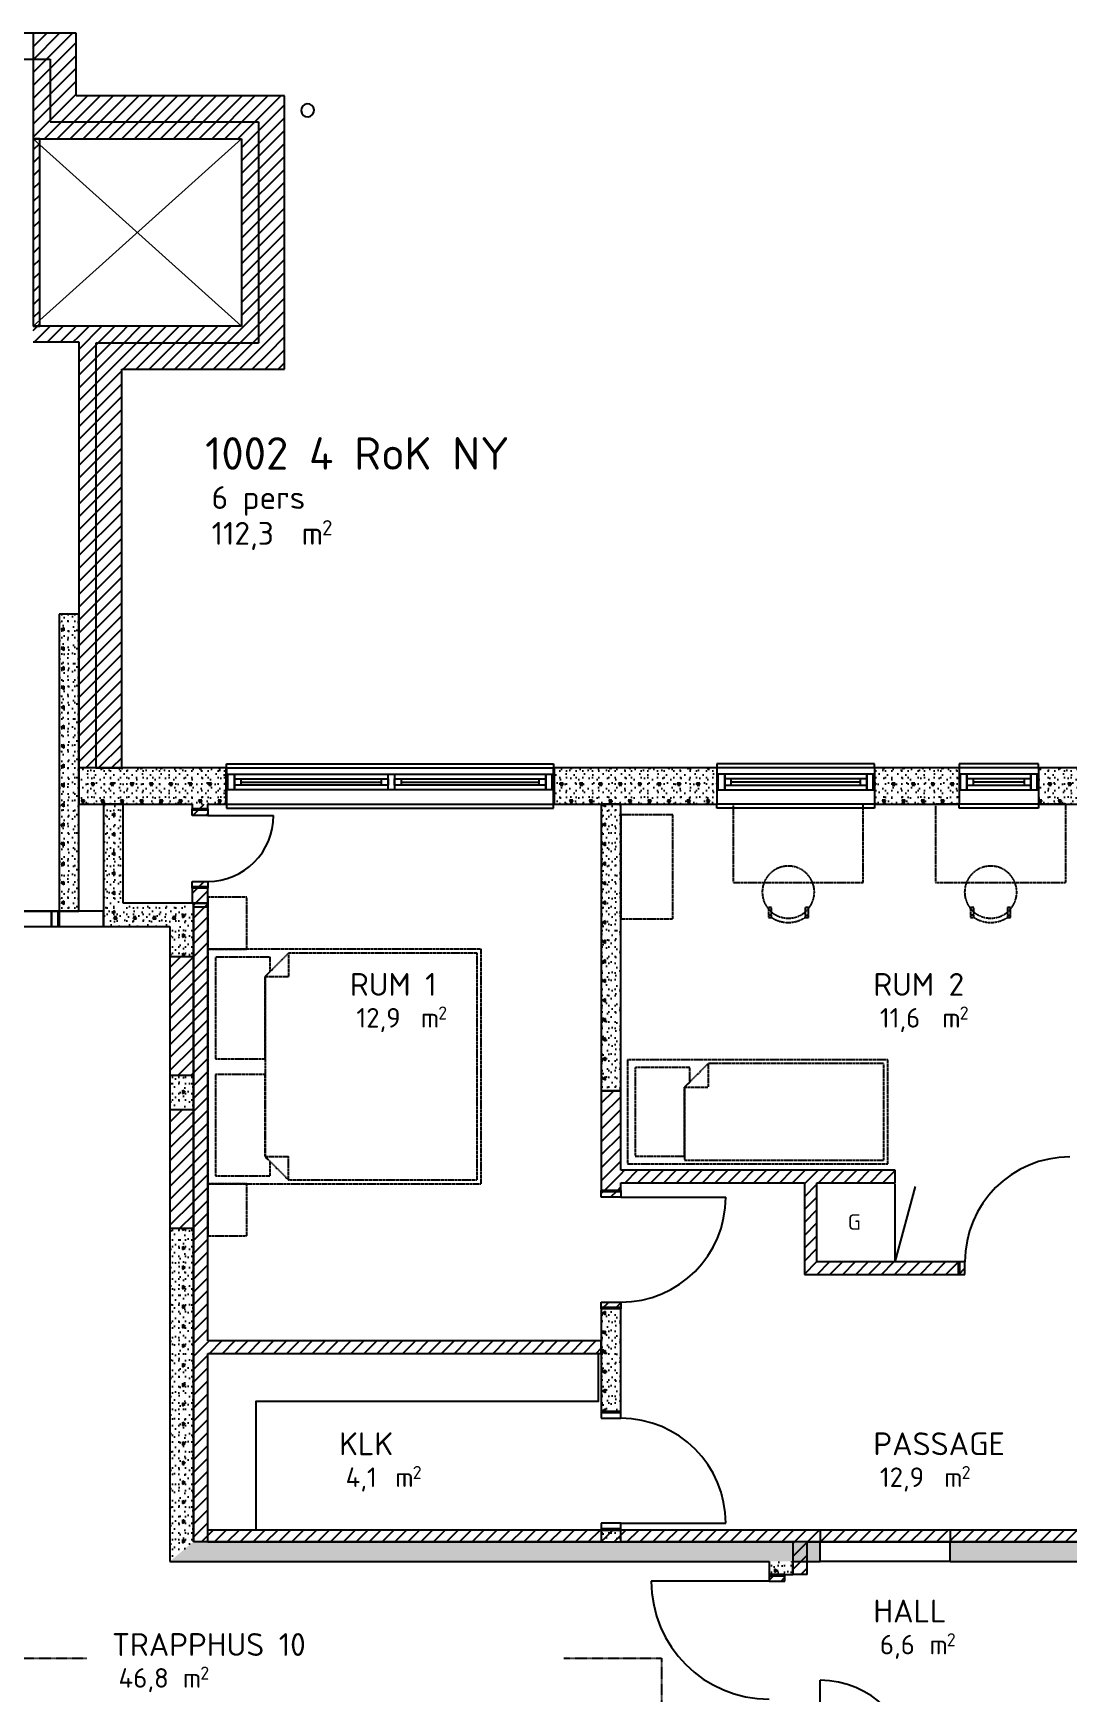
# Model space of a CAD drawing. Header units: millimetres. Extents: x -214 to 77166, y -5099 to 21069.
# Drawn here: x 36656 to 44600, y 6398 to 19139 of the extents above; entities that cross this region are included whole.
import ezdxf
from ezdxf.enums import TextEntityAlignment as Align

# ---------------------------------------------------------------- set-up
doc = ezdxf.new("R2010")
doc.units = ezdxf.units.MM
doc.header["$MEASUREMENT"] = 0
doc.linetypes.add('A_PSTRECK_2', pattern=[3.8, 2.2, -0.7, 0.2, -0.7])
doc.linetypes.add('DASHED_4', pattern=[7, 4, -3])
for name, color, linetype in [('A--------JA', 3, 'A_PSTRECK_2'), ('A-01SB-----', 3, 'Continuous'), ('A-01SC-----', 7, 'Continuous'), ('A-01SC-----Ytterväggar2', 7, 'Continuous'), ('A-27B------', 7, 'Continuous'), ('A-42-------', 1, 'Continuous'), ('A-45B------', 1, 'Continuous'), ('A-46---B---', 1, 'Continuous'), ('A-46---C---', 4, 'DASHED_4'), ('A-A-BOA----', 3, 'Continuous'), ('A-A-OVA----', 4, 'Continuous')]:
    doc.layers.add(name, color=color, linetype=linetype)
doc.layers.add('A-27---MH1-', color=8, linetype='Continuous', lineweight=0)
doc.layers.add('A-A-RUA----', color=3, linetype='Continuous', lineweight=0)
doc.styles.add('ISO', font='')
doc.styles.get('ISO').set_extended_font_data('ISOCPEUR')
pattern_1 = [(90, (0, 0), (-259.8076, 0), [25, -125]), (90, (-129.9, 75), (-259.8076, 0), [25, -125]), (150, (0, 0), (129.9038, 225), [25, -125]), (150, (9e-15, 150), (129.9038, 225), [25, -125]), (210, (2e-15, 25), (-129.9038, 225), [25, -125]), (210, (1e-14, 175), (-129.9038, 225), [25, -125]), (90, (-25, 2e-15), (-50, 0), [0, -50, 0, -75]), (135, (-25, 25), (35.35534, 35.35534), [0, -37.5, 0, -62.5])]
pattern_2 = [(180, (0, 0), (0, 259.8076), [25, -125]), (180, (-75, -129.9), (0, 259.8076), [25, -125]), (240, (0, 0), (-225, 129.9038), [25, -125]), (240, (-150, 2e-14), (-225, 129.9038), [25, -125]), (300, (-25, 3e-15), (225, 129.9038), [25, -125]), (300, (-175, 2e-14), (225, 129.9038), [25, -125]), (180, (-3e-15, -25), (0, 50), [0, -50, 0, -75]), (225, (-25, -25), (-35.35534, 35.35534), [0, -37.5, 0, -62.5])]
pattern_3 = [(45, (0, 0), (-49.49747, 49.49747), [])]
pattern_4 = [(270, (0, 0), (259.8076, 0), [25, -125]), (270, (129.9, -75), (259.8076, 0), [25, -125]), (330, (0, 0), (129.9038, 225), [25, -125]), (330, (-3e-14, -150), (129.9038, 225), [25, -125]), (30, (-5e-15, -25), (-129.9038, 225), [25, -125]), (30, (-3e-14, -175), (-129.9038, 225), [25, -125]), (270, (25, -5e-15), (50, 0), [0, -50, 0, -75]), (315, (25, -25), (35.35534, 35.35534), [0, -37.5, 0, -62.5])]
pattern_5 = [(0, (0, 0), (0, 259.8076), [25, -125]), (0, (75, 129.9), (0, 259.8076), [25, -125]), (60, (0, 0), (-225, 129.9038), [25, -125]), (60, (150, 0), (-225, 129.9038), [25, -125]), (120, (25, 0), (225, 129.9038), [25, -125]), (120, (175, 0), (225, 129.9038), [25, -125]), (0, (0, 25), (0, 50), [0, -50, 0, -75]), (45, (25, 25), (-35.35534, 35.35534), [0, -37.5, 0, -62.5])]
pattern_6 = [(0, (0, 0), (0, 600), [])]

# ---------------------------------------------------------------- blocks, each defined once
blk = doc.blocks.new('4 RoK NY_1002_6', base_point=(39184, 15624))
at = {"layer": 'A-A-RUA----', "style": 'ISO'}
for tag, height, p in [('ROOM_NUMBER', 250, (37976, 16038)), ('prefixCustomText', 175, (38026, 15662)), ('bFrame', 175, (38026, 15387)), ('DUMMY_377', 175, (38606, 15387)), ('DUMMY_378', 117, (38874, 15401))]:
    blk.add_attdef(tag, text='', height=height, dxfattribs=at).set_placement(p, align=Align.TOP_LEFT)
blk = doc.blocks.new('TRAPPHUS 10_023_13', base_point=(38083, 6641))
at = {"layer": 'A-A-RUA----', "style": 'ISO'}
for tag, height, p in [('ROOM_NAME', 175, (37261, 6856)), ('bFrame', 150, (37311, 6587)), ('DUMMY_377', 150, (37710, 6587)), ('DUMMY_378', 100, (37939, 6599))]:
    blk.add_attdef(tag, text='', height=height, dxfattribs=at).set_placement(p, align=Align.TOP_LEFT)
blk = doc.blocks.new('RUM 2_06_31', base_point=(43502, 11709))
at = {"layer": 'A-A-RUA----', "style": 'ISO'}
for tag, height, p in [('ROOM_NAME', 175, (43107, 11924)), ('bFrame', 150, (43157, 11655)), ('DUMMY_377', 150, (43541, 11655)), ('DUMMY_378', 100, (43770, 11667))]:
    blk.add_attdef(tag, text='', height=height, dxfattribs=at).set_placement(p, align=Align.TOP_LEFT)
blk = doc.blocks.new('RUM 1_05_32', base_point=(39490, 11709))
at = {"layer": 'A-A-RUA----', "style": 'ISO'}
for tag, height, p in [('ROOM_NAME', 175, (39088, 11924)), ('bFrame', 150, (39138, 11655)), ('DUMMY_377', 150, (39537, 11655)), ('DUMMY_378', 100, (39766, 11667))]:
    blk.add_attdef(tag, text='', height=height, dxfattribs=at).set_placement(p, align=Align.TOP_LEFT)
blk = doc.blocks.new('KLK_04_34', base_point=(39351, 8182))
at = {"layer": 'A-A-RUA----', "style": 'ISO'}
for tag, height, p in [('ROOM_NAME', 175, (39005, 8397)), ('bFrame', 150, (39055, 8128)), ('DUMMY_377', 150, (39341, 8128)), ('DUMMY_378', 100, (39570, 8139))]:
    blk.add_attdef(tag, text='', height=height, dxfattribs=at).set_placement(p, align=Align.TOP_LEFT)
blk = doc.blocks.new('PASSAGE_03_36', base_point=(43678, 8182))
at = {"layer": 'A-A-RUA----', "style": 'ISO'}
for tag, height, p in [('ROOM_NAME', 175, (43107, 8397)), ('bFrame', 150, (43157, 8128)), ('DUMMY_377', 150, (43556, 8128)), ('DUMMY_378', 100, (43785, 8139))]:
    blk.add_attdef(tag, text='', height=height, dxfattribs=at).set_placement(p, align=Align.TOP_LEFT)
blk = doc.blocks.new('HALL_01_37', base_point=(43452, 6897))
at = {"layer": 'A-A-RUA----', "style": 'ISO'}
for tag, height, p in [('ROOM_NAME', 175, (43107, 7113)), ('bFrame', 150, (43157, 6843)), ('DUMMY_377', 150, (43442, 6843)), ('DUMMY_378', 100, (43671, 6855))]:
    blk.add_attdef(tag, text='', height=height, dxfattribs=at).set_placement(p, align=Align.TOP_LEFT)

msp = doc.modelspace()

# ---------------------------------------------------------------- hatches: boundary and pattern name
at = {"layer": 'A-01SB-----', "linetype": 'Continuous'}
h = msp.add_hatch(dxfattribs=at)
h.set_pattern_fill('BRANDSÄKRARE', color=256, style=0, pattern_type=2)
h.set_pattern_definition(pattern_3)
h.paths.add_polyline_path([(37996, 13220), (37876, 13220), (37876, 13185), (37996, 13185)])
h = msp.add_hatch(dxfattribs=at)
h.set_pattern_fill('BRANDSÄKRARE', color=256, style=0, pattern_type=2)
h.set_pattern_definition(pattern_3)
h.paths.add_polyline_path([(37996, 12575), (37876, 12575), (37876, 12460), (37996, 12460)])
h = msp.add_hatch(dxfattribs=at)
h.set_pattern_fill('BRANDSÄKRARE', color=256, style=0, pattern_type=2)
h.set_pattern_definition(pattern_3)
h.paths.add_polyline_path([(37996, 7557), (37996, 12460), (37886, 12460), (37886, 7557)])
h = msp.add_hatch(dxfattribs=at)
h.set_pattern_fill('BRANDSÄKRARE', color=256, style=0, pattern_type=2)
h.set_pattern_definition(pattern_3)
h.paths.add_polyline_path([(37996, 7557), (37996, 12430), (37886, 12430), (37886, 7557)])
h = msp.add_hatch(dxfattribs=at)
h.set_pattern_fill('BRANDSÄKRARE', color=256, style=0, pattern_type=2)
h.set_pattern_definition(pattern_3)
h.paths.add_polyline_path([(41168, 10255), (41168, 11020), (41018, 11020), (41018, 10255)])
h = msp.add_hatch(dxfattribs=at)
h.set_pattern_fill('BRANDSÄKRARE', color=256, style=0, pattern_type=2)
h.set_pattern_definition(pattern_3)
h.paths.add_polyline_path([(43274, 10410), (41168, 10410), (41168, 10314), (43274, 10314)])
h = msp.add_hatch(dxfattribs=at)
h.set_pattern_fill('BRANDSÄKRARE', color=256, style=0, pattern_type=2)
h.set_pattern_definition(pattern_3)
h.paths.add_polyline_path([(42674, 9706), (42674, 10314), (42578, 10314), (42578, 9610)])
h = msp.add_hatch(dxfattribs=at)
h.set_pattern_fill('BRANDSÄKRARE', color=256, style=0, pattern_type=2)
h.set_pattern_definition(pattern_3)
h.paths.add_polyline_path([(42674, 9706), (42578, 9610), (43758, 9610), (43758, 9706)])
h = msp.add_hatch(dxfattribs=at)
h.set_pattern_fill('BRANDSÄKRARE', color=256, style=0, pattern_type=2)
h.set_pattern_definition(pattern_3)
h.paths.add_polyline_path([(41018, 9100), (37996, 9100), (37996, 9004), (41018, 9004)])
h = msp.add_hatch(dxfattribs=at)
h.set_pattern_fill('BRANDSÄKRARE', color=256, style=0, pattern_type=2)
h.set_pattern_definition(pattern_3)
h.paths.add_polyline_path([(47206, 7647), (37996, 7647), (37996, 7557), (47206, 7557)])
h = msp.add_hatch(dxfattribs=at)
h.set_pattern_fill('BRANDSÄKRARE', color=256, style=0, pattern_type=2)
h.set_pattern_definition(pattern_3)
h.paths.add_polyline_path([(42698, 7557), (42698, 7647), (37996, 7647), (37996, 7557)])
h = msp.add_hatch(dxfattribs=at)
h.set_pattern_fill('BRANDSÄKRARE', color=256, style=0, pattern_type=2)
h.set_pattern_definition(pattern_3)
h.paths.add_polyline_path([(47206, 7557), (47206, 7647), (43698, 7647), (43698, 7557)])
h = msp.add_hatch(dxfattribs=at)
h.set_pattern_fill('BRANDSÄKRARE', color=256, style=0, pattern_type=2)
h.set_pattern_definition(pattern_3)
h.paths.add_polyline_path([(42488, 7557), (42488, 7307), (42598, 7307), (42598, 7557)])
at = {"layer": 'A-01SC-----', "linetype": 'Continuous'}
h = msp.add_hatch(dxfattribs=at)
h.set_pattern_fill('BRANDSÄKRARE', color=256, style=0, pattern_type=2)
h.set_pattern_definition(pattern_3)
h.paths.add_polyline_path([(36656, 19139), (36656, 18329), (36986, 18659), (36986, 19139)])
h = msp.add_hatch(dxfattribs=at)
h.set_pattern_fill('BRANDSÄKRARE', color=256, style=0, pattern_type=2)
h.set_pattern_definition(pattern_3)
h.paths.add_polyline_path([(36656, 18329), (38256, 18329), (38586, 18659), (36986, 18659)])
h = msp.add_hatch(dxfattribs=at)
h.set_pattern_fill('BRANDSÄKRARE', color=256, style=0, pattern_type=2)
h.set_pattern_definition(pattern_3)
h.paths.add_polyline_path([(38256, 18329), (38256, 16889), (38586, 16559), (38586, 18659)])
h = msp.add_hatch(dxfattribs=at)
h.set_pattern_fill('BRANDSÄKRARE', color=256, style=0, pattern_type=2)
h.set_pattern_definition(pattern_3)
h.paths.add_polyline_path([(37006, 16889), (36656, 16889), (36656, 16769), (37006, 16769)])
h = msp.add_hatch(dxfattribs=at)
h.set_pattern_fill('BRANDSÄKRARE', color=256, style=0, pattern_type=2)
h.set_pattern_definition(pattern_3)
h.paths.add_polyline_path([(37006, 16889), (36656, 16889), (36656, 16769), (37006, 16769)])
h = msp.add_hatch(dxfattribs=at)
h.set_pattern_fill('BRANDSÄKRARE', color=256, style=0, pattern_type=2)
h.set_pattern_definition(pattern_3)
h.paths.add_polyline_path([(37006, 16890), (37006, 13501), (37336, 13501), (37336, 16890)])
h = msp.add_hatch(dxfattribs=at)
h.set_pattern_fill('BRANDSÄKRARE', color=256, style=0, pattern_type=2)
h.set_pattern_definition(pattern_3)
h.paths.add_polyline_path([(38256, 16889), (37336, 16889), (37336, 16559), (38586, 16559)])
h = msp.add_hatch(dxfattribs=at)
h.set_pattern_fill('BETONG__STD_', color=256, style=0, pattern_type=2)
h.set_pattern_definition(pattern_2)
h.paths.add_polyline_path([(37006, 13500), (37006, 13220), (38136, 13220), (38136, 13330), (38136, 13450), (38136, 13500)])
h = msp.add_hatch(dxfattribs=at)
h.set_pattern_fill('BRANDSÄKRARE', color=256, style=0, pattern_type=2)
h.set_pattern_definition(pattern_3)
h.paths.add_polyline_path([(38136, 13450), (38136, 13330), (38136, 13220), (38141, 13220), (38141, 13330), (38141, 13450), (38141, 13500), (38136, 13500)])
h = msp.add_hatch(dxfattribs=at)
h.set_pattern_fill('BRANDSÄKRARE', color=256, style=0, pattern_type=2)
h.set_pattern_definition(pattern_3)
h.paths.add_polyline_path([(38136, 13450), (38141, 13450), (38141, 13500), (38136, 13500)])
h = msp.add_hatch(dxfattribs=at)
h.set_pattern_fill('BRANDSÄKRARE', color=256, style=0, pattern_type=2)
h.set_pattern_definition(pattern_3)
h.paths.add_polyline_path([(40651, 13450), (40651, 13330), (40651, 13220), (40656, 13220), (40656, 13330), (40656, 13450), (40656, 13500), (40651, 13500)])
h = msp.add_hatch(dxfattribs=at)
h.set_pattern_fill('BRANDSÄKRARE', color=256, style=0, pattern_type=2)
h.set_pattern_definition(pattern_3)
h.paths.add_polyline_path([(40651, 13500), (40651, 13450), (40656, 13450), (40656, 13500)])
h = msp.add_hatch(dxfattribs=at)
h.set_pattern_fill('BETONG__STD_', color=256, style=0, pattern_type=2)
h.set_pattern_definition(pattern_2)
h.paths.add_polyline_path([(40656, 13450), (40656, 13330), (40656, 13220), (41906, 13220), (41906, 13330), (41906, 13450), (41906, 13500), (40656, 13500)])
h = msp.add_hatch(dxfattribs=at)
h.set_pattern_fill('BETONG__STD_', color=256, style=0, pattern_type=2)
h.set_pattern_definition(pattern_2)
h.paths.add_polyline_path([(43116, 13450), (43116, 13330), (43116, 13220), (43766, 13220), (43766, 13330), (43766, 13450), (43766, 13500), (43116, 13500)])
h = msp.add_hatch(dxfattribs=at)
h.set_pattern_fill('BETONG__STD_', color=256, style=0, pattern_type=2)
h.set_pattern_definition(pattern_2)
h.paths.add_polyline_path([(44376, 13330), (44376, 13220), (45301, 13220), (45301, 13330), (45301, 13450), (45301, 13500), (44376, 13500), (44376, 13450)])
h = msp.add_hatch(dxfattribs=at)
h.set_pattern_fill('BRANDSÄKRARE', color=256, style=0, pattern_type=2)
h.set_pattern_definition(pattern_3)
h.paths.add_polyline_path([(38136, 13330), (38136, 13220), (38141, 13220), (38141, 13330)])
h = msp.add_hatch(dxfattribs=at)
h.set_pattern_fill('BRANDSÄKRARE', color=256, style=0, pattern_type=2)
h.set_pattern_definition(pattern_3)
h.paths.add_polyline_path([(40656, 13330), (40651, 13330), (40651, 13220), (40656, 13220)])
at = {"layer": 'A-01SC-----Ytterväggar2', "linetype": 'Continuous'}
h = msp.add_hatch(dxfattribs=at)
h.set_pattern_fill('BETONG__STD_', color=256, style=0, pattern_type=2)
h.set_pattern_definition(pattern_1)
h.paths.add_polyline_path([(36856, 14680), (36856, 12400), (37006, 12400), (37006, 14680)])
at = {"layer": 'A-27B------', "linetype": 'Continuous'}
h = msp.add_hatch(dxfattribs=at)
h.set_pattern_fill('BRANDSÄKRARE', color=256, style=0, pattern_type=2)
h.set_pattern_definition(pattern_3)
h.paths.add_polyline_path([(36656, 18329), (36656, 16889), (36706, 16889), (36706, 18329)])
h = msp.add_hatch(dxfattribs=at)
h.set_pattern_fill('BETONG__STD_', color=256, style=0, pattern_type=2)
h.set_pattern_definition(pattern_1)
h.paths.add_polyline_path([(37346, 12460), (37346, 13220), (37196, 13220), (37196, 12280)])
h = msp.add_hatch(dxfattribs=at)
h.set_pattern_fill('BETONG__STD_', color=256, style=0, pattern_type=2)
h.set_pattern_definition(pattern_1)
h.paths.add_polyline_path([(41018, 13220), (41018, 11020), (41168, 11020), (41168, 13220)])
h = msp.add_hatch(dxfattribs=at)
h.set_pattern_fill('BETONG__STD_', color=256, style=0, pattern_type=2)
h.set_pattern_definition(pattern_5)
h.paths.add_polyline_path([(37886, 12460), (37346, 12460), (37196, 12280), (37706, 12280)])
h = msp.add_hatch(dxfattribs=at)
h.set_pattern_fill('BETONG__STD_', color=256, style=0, pattern_type=2)
h.set_pattern_definition(pattern_4)
h.paths.add_polyline_path([(37886, 12460), (37706, 12280), (37706, 12050), (37801, 12050), (37886, 12050)])
h = msp.add_hatch(dxfattribs=at)
h.set_pattern_fill('BRANDSÄKRARE', color=256, style=0, pattern_type=2)
h.set_pattern_definition(pattern_3)
h.paths.add_polyline_path([(37706, 12050), (37706, 11140), (37801, 11140), (37886, 11140), (37886, 12050), (37801, 12050)])
h = msp.add_hatch(dxfattribs=at)
h.set_pattern_fill('BETONG__STD_', color=256, style=0, pattern_type=2)
h.set_pattern_definition(pattern_4)
h.paths.add_polyline_path([(37706, 10875), (37801, 10875), (37886, 10875), (37886, 11140), (37801, 11140), (37706, 11140)])
h = msp.add_hatch(dxfattribs=at)
h.set_pattern_fill('BRANDSÄKRARE', color=256, style=0, pattern_type=2)
h.set_pattern_definition(pattern_3)
h.paths.add_polyline_path([(37706, 9965), (37801, 9965), (37886, 9965), (37886, 10875), (37801, 10875), (37706, 10875)])
h = msp.add_hatch(dxfattribs=at)
h.set_pattern_fill('BETONG__STD_', color=256, style=0, pattern_type=2)
h.set_pattern_definition(pattern_4)
h.paths.add_polyline_path([(37706, 7407), (37886, 7557), (37886, 9965), (37801, 9965), (37706, 9965)])
h = msp.add_hatch(dxfattribs=at)
h.set_pattern_fill('BETONG__STD_', color=256, style=0, pattern_type=2)
h.set_pattern_definition(pattern_1)
h.paths.add_polyline_path([(41018, 8557), (41168, 8557), (41168, 9345), (41018, 9345)])
h = msp.add_hatch(dxfattribs=at)
h.set_pattern_fill('BETONG__STD_', color=256, style=0, pattern_type=2)
h.set_pattern_definition(pattern_1)
h.paths.add_polyline_path([(41018, 7557), (41168, 7557), (41168, 7647), (41018, 7647)])
h = msp.add_hatch(dxfattribs=at)
h.set_pattern_fill('BETONG__STD_', color=256, style=0, pattern_type=2)
h.set_pattern_definition(pattern_5)
h.paths.add_polyline_path([(37886, 7557), (37706, 7407), (42698, 7407), (42698, 7557)])
h = msp.add_hatch(dxfattribs=at)
h.set_pattern_fill('BETONG__STD_', color=256, style=0, pattern_type=2)
h.set_pattern_definition(pattern_5)
h.paths.add_polyline_path([(43698, 7557), (43698, 7407), (47218, 7407), (47218, 7557)])
h = msp.add_hatch(dxfattribs=at)
h.set_pattern_fill('BETONG__STD_', color=256, style=0, pattern_type=2)
h.set_pattern_definition(pattern_4)
h.paths.add_polyline_path([(42308, 7407), (42308, 7307), (42428, 7307), (42488, 7307), (42488, 7407)])
at = {"layer": 'A-42-------', "linetype": 'Continuous'}
h = msp.add_hatch(dxfattribs=at)
h.set_pattern_fill('BRANDSÄKRARE', color=256, style=0, pattern_type=2)
h.set_pattern_definition(pattern_3)
h.paths.add_polyline_path([(37876, 13185), (37876, 13133), (37996, 13133), (37996, 13185)])
h = msp.add_hatch(dxfattribs=at)
h.set_pattern_fill('BRANDSÄKRARE', color=256, style=0, pattern_type=2)
h.set_pattern_definition(pattern_3)
h.paths.add_polyline_path([(37876, 12627), (37876, 12575), (37996, 12575), (37996, 12627)])
h = msp.add_hatch(dxfattribs=at)
h.set_pattern_fill('BRANDSÄKRARE', color=256, style=0, pattern_type=2)
h.set_pattern_definition(pattern_3)
h.paths.add_polyline_path([(41018, 10255), (41018, 10203), (41168, 10203), (41168, 10255)])
h = msp.add_hatch(dxfattribs=at)
h.set_pattern_fill('BRANDSÄKRARE', color=256, style=0, pattern_type=2)
h.set_pattern_definition(pattern_3)
h.paths.add_polyline_path([(43810, 9610), (43810, 9706), (43758, 9706), (43758, 9610)])
h = msp.add_hatch(dxfattribs=at)
h.set_pattern_fill('BRANDSÄKRARE', color=256, style=0, pattern_type=2)
h.set_pattern_definition(pattern_3)
h.paths.add_polyline_path([(41018, 9397), (41018, 9345), (41168, 9345), (41168, 9397)])
h = msp.add_hatch(dxfattribs=at)
h.set_pattern_fill('FALSAD_PLÅT__LIGGANDE_600', color=256, style=0, pattern_type=2)
h.set_pattern_definition(pattern_6)
h.paths.add_polyline_path([(41018, 8505), (41168, 8505), (41168, 8557), (41018, 8557)])
h = msp.add_hatch(dxfattribs=at)
h.set_pattern_fill('FALSAD_PLÅT__LIGGANDE_600', color=256, style=0, pattern_type=2)
h.set_pattern_definition(pattern_6)
h.paths.add_polyline_path([(41018, 7647), (41168, 7647), (41168, 7699), (41018, 7699)])
h = msp.add_hatch(dxfattribs=at)
h.set_pattern_fill('BRANDSÄKRARE', color=256, style=0, pattern_type=2)
h.set_pattern_definition(pattern_3)
h.paths.add_polyline_path([(42428, 7307), (42308, 7307), (42308, 7255), (42428, 7255)])

# ---------------------------------------------------------------- linework, layer by layer
at = {"layer": 'A--------JA'}
for p, q in [((36318, 6663), (37068, 6663)), ((40730, 6663), (41480, 6663)), ((41480, 6663), (41480, 5913))]:
    msp.add_line(p, q, dxfattribs=at)
at = {"layer": 'A-01SB-----'}
for p, q in [((37996, 13185), (37876, 13185)), ((37996, 12575), (37876, 12575)), ((43758, 9706), (43758, 9610))]:
    msp.add_line(p, q, dxfattribs=at)
at = {"layer": 'A-01SB-----', "flags": 128}
for points in [[(37876, 13220), (37876, 13185)], [(37996, 13185), (37996, 13220)], [(37876, 12575), (37876, 12460)], [(37996, 12460), (37996, 12575)], [(37876, 12460), (37996, 12460)], [(37996, 12460), (37886, 12460)], [(37886, 12460), (37886, 7557)], [(37996, 12430), (37886, 12430)], [(37886, 12430), (37886, 7557)], [(37996, 9100), (37996, 12460)], [(37996, 9100), (37996, 12430)], [(41168, 11020), (41018, 11020)], [(41018, 11020), (41018, 10255)], [(41168, 10410), (41168, 11020)], [(43274, 10410), (41168, 10410)], [(43274, 10314), (43274, 10410)], [(41018, 10255), (41168, 10255)], [(41168, 10314), (42578, 10314)], [(41168, 10255), (41168, 10314)], [(42578, 10314), (42578, 9610)], [(42674, 9706), (42674, 10314)], [(42674, 10314), (43274, 10314)], [(43758, 9706), (42674, 9706)], [(42578, 9610), (43758, 9610)], [(41018, 9100), (37996, 9100)], [(41018, 9004), (41018, 9100)], [(37996, 9004), (41018, 9004)], [(37996, 7557), (37996, 9004)], [(37996, 7557), (37996, 9004)], [(47206, 7647), (37996, 7647)], [(42698, 7647), (37996, 7647)], [(47206, 7647), (43698, 7647)], [(37996, 7557), (42488, 7557)], [(37996, 7557), (42488, 7557)], [(42488, 7557), (42488, 7307)], [(42598, 7557), (47206, 7557)], [(42598, 7557), (42698, 7557)], [(42598, 7307), (42598, 7557)], [(43698, 7557), (47206, 7557)]]:
    msp.add_lwpolyline(points, dxfattribs=at)
at = {"layer": 'A-01SC-----'}
for p, q in [((38141, 13500), (38136, 13500)), ((38141, 13500), (38136, 13500)), ((38136, 13500), (38136, 13450)), ((38136, 13450), (38136, 13330)), ((38141, 13500), (38141, 13450)), ((38141, 13500), (38141, 13450)), ((38141, 13500), (38141, 13450)), ((38141, 13500), (38141, 13450)), ((38141, 13450), (38141, 13330)), ((40656, 13500), (40651, 13500)), ((40656, 13500), (40651, 13500)), ((40651, 13450), (40651, 13500)), ((40651, 13450), (40651, 13500)), ((40651, 13450), (40651, 13500)), ((40651, 13450), (40651, 13500)), ((40651, 13330), (40651, 13450)), ((40656, 13500), (40656, 13450)), ((40656, 13450), (40656, 13330)), ((41906, 13500), (41906, 13450)), ((41906, 13500), (41906, 13450)), ((41906, 13500), (41906, 13450)), ((41906, 13500), (41906, 13450)), ((41906, 13450), (41906, 13330)), ((43116, 13500), (43116, 13450)), ((43116, 13450), (43116, 13330)), ((43766, 13500), (43766, 13450)), ((43766, 13450), (43766, 13330)), ((44376, 13500), (44376, 13450)), ((44376, 13450), (44376, 13330)), ((38136, 13330), (38136, 13220)), ((38141, 13330), (38141, 13220)), ((38141, 13330), (38141, 13220)), ((38141, 13330), (38141, 13220)), ((38141, 13330), (38141, 13220)), ((40651, 13220), (40651, 13330)), ((40651, 13220), (40651, 13330)), ((40651, 13220), (40651, 13330)), ((40651, 13220), (40651, 13330)), ((40656, 13330), (40656, 13220)), ((41906, 13330), (41906, 13220)), ((41906, 13330), (41906, 13220)), ((41906, 13330), (41906, 13220)), ((41906, 13330), (41906, 13220)), ((43116, 13330), (43116, 13220)), ((43766, 13330), (43766, 13220)), ((44376, 13330), (44376, 13220)), ((38136, 13220), (38141, 13220)), ((40651, 13220), (40656, 13220)), ((36856, 12400), (36856, 12280))]:
    msp.add_line(p, q, dxfattribs=at)
at = {"layer": 'A-01SC-----', "flags": 128}
for points in [[(36656, 19139), (36656, 18329)], [(36986, 19139), (36656, 19139)], [(36986, 18659), (36986, 19139)], [(38586, 18659), (36986, 18659)], [(38586, 16559), (38586, 18659)], [(36656, 18329), (38256, 18329)], [(38256, 18329), (38256, 16889)], [(37006, 16889), (36656, 16889)], [(37006, 16889), (36656, 16889)], [(37006, 16890), (37006, 16889)], [(37336, 16890), (37006, 16890)], [(37336, 16889), (37336, 16890)], [(38256, 16889), (37336, 16889)], [(36656, 16769), (37006, 16769)], [(36656, 16769), (37006, 16769)], [(37006, 16769), (37006, 13501)], [(37336, 13501), (37336, 16559)], [(37336, 16559), (38586, 16559)], [(37006, 13501), (37336, 13501)], [(38136, 13500), (37006, 13500)], [(37006, 13500), (37006, 13220)], [(41906, 13500), (40656, 13500)], [(43766, 13500), (43116, 13500)], [(45301, 13500), (44376, 13500)], [(37006, 13220), (37876, 13220)], [(37996, 13220), (38136, 13220)], [(40656, 13220), (41906, 13220)], [(43116, 13220), (43766, 13220)], [(44376, 13220), (45301, 13220)], [(37196, 12400), (36856, 12400)], [(37196, 12280), (37196, 12400)], [(36856, 12280), (37196, 12280)]]:
    msp.add_lwpolyline(points, dxfattribs=at)
at = {"layer": 'A-01SC-----Ytterväggar2', "flags": 128}
for points in [[(36986, 19139), (33576, 19139)], [(36986, 18659), (36986, 19139)], [(33776, 18939), (36786, 18939)], [(36786, 18939), (36786, 18459)], [(38586, 18659), (36986, 18659)], [(38586, 16559), (38586, 18659)], [(36786, 18459), (38386, 18459)], [(38386, 18459), (38386, 16759)], [(37136, 16759), (37136, 13500)], [(38386, 16759), (37136, 16759)], [(37336, 13500), (37336, 16559)], [(37336, 16559), (38586, 16559)], [(36856, 14680), (36856, 12400)], [(37006, 14680), (36856, 14680)], [(37006, 12400), (37006, 14680)], [(37136, 13500), (37336, 13500)], [(36856, 12400), (37006, 12400)]]:
    msp.add_lwpolyline(points, dxfattribs=at)
at = {"layer": 'A-27---MH1-'}
for p, q in [((36656, 16889), (38256, 18329)), ((36656, 18329), (38256, 16889))]:
    msp.add_line(p, q, dxfattribs=at)
at = {"layer": 'A-27B------'}
for p, q in [((37706, 12050), (37706, 11140)), ((37706, 12050), (37801, 12050)), ((37801, 12050), (37886, 12050)), ((37886, 11140), (37886, 12050)), ((37706, 11140), (37801, 11140)), ((37801, 11140), (37886, 11140)), ((37706, 10875), (37706, 9965)), ((37706, 10875), (37801, 10875)), ((37801, 10875), (37886, 10875)), ((37886, 9965), (37886, 10875)), ((41168, 10255), (41018, 10255)), ((37706, 9965), (37801, 9965)), ((37801, 9965), (37886, 9965)), ((41168, 9345), (41018, 9345)), ((41168, 8557), (41018, 8557)), ((41168, 7647), (41018, 7647)), ((42308, 7307), (42428, 7307)), ((42428, 7307), (42488, 7307))]:
    msp.add_line(p, q, dxfattribs=at)
at = {"layer": 'A-27B------', "flags": 128}
for points in [[(36656, 18329), (36656, 16889)], [(36706, 18329), (36656, 18329)], [(36706, 16889), (36706, 18329)], [(36656, 16889), (36706, 16889)], [(37346, 13220), (37196, 13220)], [(37196, 13220), (37196, 12280)], [(37346, 12460), (37346, 13220)], [(41018, 13220), (41018, 11020)], [(41168, 13220), (41018, 13220)], [(41168, 11020), (41168, 13220)], [(37886, 12460), (37346, 12460)], [(37886, 12050), (37886, 12460)], [(37196, 12280), (37706, 12280)], [(37706, 12280), (37706, 12050)], [(37706, 11140), (37706, 10875)], [(37886, 10875), (37886, 11140)], [(41018, 11020), (41168, 11020)], [(37706, 9965), (37706, 7407)], [(37886, 7557), (37886, 9965)], [(41018, 9345), (41018, 8557)], [(41168, 8557), (41168, 9345)], [(41018, 7647), (41018, 7557)], [(41168, 7557), (41168, 7647)], [(41018, 7557), (37886, 7557)], [(42698, 7557), (41168, 7557)], [(44768, 7557), (43698, 7557)], [(37706, 7407), (42308, 7407)], [(42308, 7407), (42308, 7307)], [(42488, 7407), (42698, 7407)], [(42488, 7307), (42488, 7407)], [(43698, 7407), (47218, 7407)]]:
    msp.add_lwpolyline(points, dxfattribs=at)
at = {"layer": 'A-42-------'}
for p, q in [((38141, 13500), (38141, 13530)), ((38141, 13530), (40651, 13530)), ((40651, 13530), (40651, 13500)), ((43116, 13530), (41906, 13530)), ((41906, 13530), (41906, 13500)), ((43116, 13500), (43116, 13530)), ((44376, 13530), (43766, 13530)), ((43766, 13530), (43766, 13500)), ((44376, 13500), (44376, 13530)), ((38141, 13500), (40651, 13500)), ((38141, 13450), (38201, 13450)), ((38141, 13450), (38141, 13330)), ((38151, 13330), (38151, 13450)), ((38201, 13450), (40591, 13450)), ((38201, 13365), (38201, 13450)), ((38201, 13450), (38201, 13365)), ((38201, 13415), (38251, 13415)), ((38201, 13365), (38201, 13415)), ((38251, 13415), (39331, 13415)), ((38251, 13415), (38251, 13365)), ((38251, 13390), (39331, 13390)), ((39331, 13365), (39331, 13415)), ((39331, 13415), (39381, 13415)), ((39381, 13450), (39431, 13450)), ((39381, 13330), (39381, 13450)), ((39381, 13415), (39381, 13365)), ((39431, 13450), (39431, 13330)), ((39431, 13415), (39481, 13415)), ((39431, 13365), (39431, 13415)), ((39481, 13415), (40541, 13415)), ((39481, 13415), (39481, 13365)), ((39481, 13390), (40541, 13390)), ((40541, 13365), (40541, 13415)), ((40541, 13415), (40591, 13415)), ((40591, 13450), (40591, 13365)), ((40591, 13365), (40591, 13450)), ((40591, 13450), (40651, 13450)), ((40591, 13415), (40591, 13365)), ((40641, 13330), (40641, 13450)), ((40651, 13450), (40651, 13330)), ((43116, 13500), (41906, 13500)), ((41966, 13450), (41906, 13450)), ((41906, 13450), (41906, 13330)), ((41916, 13330), (41916, 13450)), ((43056, 13450), (41966, 13450)), ((41966, 13450), (41966, 13365)), ((41966, 13365), (41966, 13450)), ((42016, 13415), (41966, 13415)), ((41966, 13415), (41966, 13365)), ((43006, 13415), (42016, 13415)), ((42016, 13365), (42016, 13415)), ((43006, 13390), (42016, 13390)), ((43056, 13415), (43006, 13415)), ((43006, 13415), (43006, 13365)), ((43056, 13365), (43056, 13450)), ((43116, 13450), (43056, 13450)), ((43056, 13450), (43056, 13365)), ((43056, 13365), (43056, 13415)), ((43106, 13330), (43106, 13450)), ((43116, 13450), (43116, 13330)), ((44376, 13500), (43766, 13500)), ((43826, 13450), (43766, 13450)), ((43766, 13450), (43766, 13330)), ((43776, 13330), (43776, 13450)), ((44316, 13450), (43826, 13450)), ((43826, 13450), (43826, 13365)), ((43826, 13365), (43826, 13450)), ((43876, 13415), (43826, 13415)), ((43826, 13415), (43826, 13365)), ((44266, 13415), (43876, 13415)), ((43876, 13365), (43876, 13415)), ((44266, 13390), (43876, 13390)), ((44316, 13415), (44266, 13415)), ((44266, 13415), (44266, 13365)), ((44316, 13365), (44316, 13450)), ((44376, 13450), (44316, 13450)), ((44316, 13450), (44316, 13365)), ((44316, 13365), (44316, 13415)), ((44366, 13330), (44366, 13450)), ((44376, 13450), (44376, 13330)), ((38201, 13330), (38141, 13330)), ((38201, 13330), (38201, 13365)), ((38201, 13365), (38201, 13330)), ((38251, 13365), (38201, 13365)), ((40591, 13330), (38201, 13330)), ((39331, 13365), (38251, 13365)), ((39381, 13365), (39331, 13365)), ((39431, 13330), (39381, 13330)), ((39481, 13365), (39431, 13365)), ((40541, 13365), (39481, 13365)), ((40591, 13365), (40541, 13365)), ((40591, 13365), (40591, 13330)), ((40591, 13330), (40591, 13365)), ((40651, 13330), (40591, 13330)), ((41906, 13330), (41966, 13330)), ((41966, 13365), (41966, 13330)), ((41966, 13330), (41966, 13365)), ((41966, 13365), (42016, 13365)), ((41966, 13330), (43056, 13330)), ((42016, 13365), (43006, 13365)), ((43006, 13365), (43056, 13365)), ((43056, 13330), (43056, 13365)), ((43056, 13365), (43056, 13330)), ((43056, 13330), (43116, 13330)), ((43766, 13330), (43826, 13330)), ((43826, 13365), (43826, 13330)), ((43826, 13330), (43826, 13365)), ((43826, 13365), (43876, 13365)), ((43826, 13330), (44316, 13330)), ((43876, 13365), (44266, 13365)), ((44266, 13365), (44316, 13365)), ((44316, 13330), (44316, 13365)), ((44316, 13365), (44316, 13330)), ((44316, 13330), (44376, 13330)), ((37876, 13185), (37996, 13185)), ((37876, 13133), (37876, 13185)), ((37996, 13185), (37876, 13185)), ((37996, 13175), (37876, 13175)), ((37996, 13133), (37876, 13133)), ((37996, 13185), (37996, 13133)), ((37996, 13133), (38502, 13133)), ((38141, 13220), (40651, 13220)), ((38141, 13220), (38141, 13190)), ((38141, 13190), (40651, 13190)), ((40651, 13190), (40651, 13220)), ((43116, 13220), (41906, 13220)), ((41906, 13190), (41906, 13220)), ((43116, 13190), (41906, 13190)), ((43116, 13220), (43116, 13190)), ((44376, 13220), (43766, 13220)), ((43766, 13190), (43766, 13220)), ((44376, 13190), (43766, 13190)), ((44376, 13220), (44376, 13190)), ((37876, 12627), (37996, 12627)), ((37876, 12575), (37876, 12627)), ((37996, 12627), (37996, 12575)), ((37996, 12585), (37876, 12585)), ((37996, 12575), (37876, 12575)), ((37996, 12575), (37876, 12575)), ((35346, 12400), (36856, 12400)), ((36796, 12400), (36396, 12400)), ((36796, 12280), (36796, 12400)), ((36856, 12400), (36796, 12400)), ((36796, 12400), (36796, 12280)), ((36846, 12400), (36846, 12280)), ((36856, 12280), (36856, 12400)), ((36856, 12400), (36856, 12280)), ((36396, 12280), (36796, 12280)), ((36796, 12280), (36856, 12280)), ((41018, 10255), (41168, 10255)), ((41018, 10203), (41018, 10255)), ((41168, 10255), (41018, 10255)), ((41168, 10245), (41018, 10245)), ((41168, 10203), (41018, 10203)), ((41168, 10255), (41168, 10203)), ((41168, 10203), (41974, 10203)), ((43810, 9706), (43758, 9706)), ((43758, 9706), (43758, 9610)), ((43758, 9706), (43758, 9610)), ((43768, 9706), (43768, 9610)), ((43810, 9610), (43810, 9706)), ((43758, 9610), (43810, 9610)), ((41018, 9397), (41168, 9397)), ((41018, 9345), (41018, 9397)), ((41168, 9355), (41018, 9355)), ((41168, 9345), (41018, 9345)), ((41168, 9345), (41018, 9345)), ((41168, 9397), (41168, 9345)), ((41168, 8557), (41018, 8557)), ((41018, 8557), (41018, 8505)), ((41168, 8557), (41018, 8557)), ((41168, 8547), (41018, 8547)), ((41168, 8505), (41168, 8557)), ((41018, 8505), (41168, 8505)), ((41168, 7699), (41018, 7699)), ((41018, 7699), (41018, 7647)), ((41168, 7657), (41018, 7657)), ((41018, 7647), (41168, 7647)), ((41168, 7647), (41018, 7647)), ((41168, 7647), (41168, 7699)), ((41168, 7699), (41974, 7699)), ((42698, 7647), (42698, 7557)), ((43698, 7647), (42698, 7647)), ((43698, 7647), (43698, 7557)), ((42698, 7407), (42698, 7557)), ((43698, 7557), (42698, 7557)), ((43698, 7557), (42698, 7557)), ((43698, 7407), (43698, 7557)), ((43698, 7407), (42698, 7407)), ((42428, 7307), (42308, 7307)), ((42308, 7307), (42308, 7255)), ((42308, 7307), (42428, 7307)), ((42308, 7297), (42428, 7297)), ((42428, 7255), (42428, 7307)), ((42598, 7307), (42488, 7307)), ((42308, 7255), (41402, 7255)), ((42308, 7255), (42428, 7255)), ((42698, 5788), (42698, 6494))]:
    msp.add_line(p, q, dxfattribs=at)
for centre, radius, start, end in [((37996, 13133), 506, 270, 0), ((44616, 9706), 806, 90, 180), ((41168, 10203), 806, 270, 0), ((41168, 7699), 806, 0, 90), ((42308, 7255), 906, 180, 270), ((42698, 5788), 706, 0, 90)]:
    msp.add_arc(centre, radius, start, end, dxfattribs=at)
at = {"layer": 'A-45B------'}
for start, end in [(161.2587, 341.2587), (341.2587, 161.2587)]:
    msp.add_arc((38763, 18548), 50, start, end, dxfattribs=at)
at = {"layer": 'A-46---B---'}
for p, q in [((42674, 9706), (42674, 10306)), ((43274, 9706), (43274, 10306)), ((43274, 9706), (43430, 10286))]:
    msp.add_line(p, q, dxfattribs=at)
at = {"layer": 'A-46---B---', "flags": 128}
msp.add_lwpolyline([(37996, 9004), (40994, 9004), (40994, 8634), (38366, 8634), (38366, 7647), (37996, 7647)], close=True, dxfattribs=at)
at = {"layer": 'A-46---C---'}
for p, q in [((41568, 13139), (41168, 13139)), ((41168, 13139), (41168, 12339)), ((41568, 12339), (41568, 13139)), ((43030, 13220), (42030, 13220)), ((42030, 13220), (42030, 12620)), ((43030, 12620), (43030, 13220)), ((44584, 13220), (43584, 13220)), ((43584, 13220), (43584, 12620)), ((44584, 12620), (44584, 13220)), ((42030, 12620), (43030, 12620)), ((43584, 12620), (44584, 12620)), ((38296, 12506), (37996, 12506)), ((37996, 12506), (37996, 12106)), ((38296, 12106), (38296, 12506)), ((42325, 12427), (42301, 12427)), ((42301, 12427), (42301, 12351)), ((42325, 12367), (42301, 12367)), ((42325, 12351), (42325, 12427)), ((42608, 12427), (42584, 12427)), ((42584, 12427), (42584, 12351)), ((42584, 12367), (42608, 12367)), ((42608, 12351), (42608, 12427)), ((43878, 12427), (43854, 12427)), ((43854, 12427), (43854, 12351)), ((43878, 12367), (43854, 12367)), ((43878, 12351), (43878, 12427)), ((44161, 12427), (44137, 12427)), ((44137, 12427), (44137, 12351)), ((44137, 12367), (44161, 12367)), ((44161, 12351), (44161, 12427)), ((41168, 12339), (41568, 12339)), ((42301, 12351), (42325, 12351)), ((42584, 12351), (42608, 12351)), ((43854, 12351), (43878, 12351)), ((44137, 12351), (44161, 12351)), ((40096, 12106), (37996, 12106)), ((37996, 12106), (37996, 10306)), ((37996, 12106), (38296, 12106)), ((40096, 10306), (40096, 12106)), ((38476, 12046), (38056, 12046)), ((38056, 12046), (38056, 11266)), ((38616, 12076), (38436, 11896)), ((38476, 11936), (38476, 12046)), ((40066, 12076), (38616, 12076)), ((38616, 12076), (38616, 11896)), ((40066, 11206), (40066, 12076)), ((38436, 11896), (38476, 11936)), ((38436, 11266), (38436, 11896)), ((38436, 11896), (38436, 11206)), ((38436, 11896), (38616, 11896)), ((38056, 11266), (38436, 11266)), ((43218, 11258), (41218, 11258)), ((41218, 11258), (41218, 10458)), ((41838, 11228), (41658, 11048)), ((43188, 11228), (41838, 11228)), ((41838, 11228), (41838, 11048)), ((43188, 10488), (43188, 11228)), ((43218, 10458), (43218, 11258)), ((38436, 11146), (38056, 11146)), ((38056, 11146), (38056, 10366)), ((38436, 11206), (38436, 10516)), ((38436, 10516), (38436, 11146)), ((40066, 10336), (40066, 11206)), ((41698, 11198), (41278, 11198)), ((41278, 11198), (41278, 10518)), ((41658, 11048), (41698, 11088)), ((41698, 11088), (41698, 11198)), ((41658, 10518), (41658, 11048)), ((41658, 11048), (41658, 10488)), ((41658, 11048), (41838, 11048)), ((38476, 10476), (38436, 10516)), ((38436, 10516), (38616, 10336)), ((38436, 10516), (38616, 10516)), ((38476, 10366), (38476, 10476)), ((38616, 10336), (38616, 10516)), ((41218, 10458), (43218, 10458)), ((41278, 10518), (41658, 10518)), ((41658, 10488), (43188, 10488)), ((38056, 10366), (38476, 10366)), ((38616, 10336), (40066, 10336)), ((37996, 10306), (40096, 10306)), ((38296, 10306), (37996, 10306)), ((37996, 10306), (37996, 9906)), ((38296, 9906), (38296, 10306)), ((37996, 9906), (38296, 9906))]:
    msp.add_line(p, q, dxfattribs=at)
for centre, radius, start, end in [((42454, 12545), 200, 0, 180), ((44008, 12545), 200, 0, 180), ((42454, 12545), 200, 180, 0), ((44008, 12545), 200, 180, 0), ((42454, 12545), 233, 236.2129, 303.7871), ((44008, 12545), 233, 236.2129, 303.7871)]:
    msp.add_arc(centre, radius, start, end, dxfattribs=at)

# ---------------------------------------------------------------- block references
at = {"layer": 'A-A-BOA----'}
ref = msp.add_blockref('4 RoK NY_1002_6', (39184, 15624), dxfattribs=at)
ref.add_attrib('ROOM_NUMBER', '1002 4 RoK NY', dxfattribs={"layer": 'A-A-RUA----', "color": 7, "height": 250, "style": 'ISO'}).set_placement((37976, 16038), align=Align.TOP_LEFT)
ref.add_attrib('bFrame', '112,3', dxfattribs={"layer": 'A-A-RUA----', "color": 7, "height": 175, "style": 'ISO'}).set_placement((38026, 15387), align=Align.TOP_LEFT)
ref.add_attrib('prefixCustomText', '6 pers', dxfattribs={"layer": 'A-A-RUA----', "color": 7, "height": 175, "style": 'ISO'}).set_placement((38026, 15662), align=Align.TOP_LEFT)
ref.add_attrib('DUMMY_377', ' m', dxfattribs={"layer": 'A-A-RUA----', "color": 7, "height": 175, "style": 'ISO'}).set_placement((38606, 15387), align=Align.TOP_LEFT)
ref.add_attrib('DUMMY_378', '2', dxfattribs={"layer": 'A-A-RUA----', "color": 7, "height": 117, "style": 'ISO'}).set_placement((38874, 15401), align=Align.TOP_LEFT)
at = {"layer": 'A-A-OVA----'}
ref = msp.add_blockref('TRAPPHUS 10_023_13', (38083, 6641), dxfattribs=at)
ref.add_attrib('ROOM_NAME', 'TRAPPHUS 10', dxfattribs={"layer": 'A-A-RUA----', "color": 7, "height": 175, "style": 'ISO'}).set_placement((37261, 6856), align=Align.TOP_LEFT)
ref.add_attrib('bFrame', '46,8', dxfattribs={"layer": 'A-A-RUA----', "color": 7, "height": 150, "style": 'ISO'}).set_placement((37311, 6587), align=Align.TOP_LEFT)
ref.add_attrib('DUMMY_377', ' m', dxfattribs={"layer": 'A-A-RUA----', "color": 7, "height": 150, "style": 'ISO'}).set_placement((37710, 6587), align=Align.TOP_LEFT)
ref.add_attrib('DUMMY_378', '2', dxfattribs={"layer": 'A-A-RUA----', "color": 7, "height": 100, "style": 'ISO'}).set_placement((37939, 6599), align=Align.TOP_LEFT)
at = {"layer": 'A-A-RUA----'}
ref = msp.add_blockref('RUM 1_05_32', (39490, 11709), dxfattribs=at)
ref.add_attrib('ROOM_NAME', 'RUM 1', dxfattribs={"color": 7, "height": 175, "style": 'ISO'}).set_placement((39088, 11924), align=Align.TOP_LEFT)
ref.add_attrib('bFrame', '12,9', dxfattribs={"color": 7, "height": 150, "style": 'ISO'}).set_placement((39138, 11655), align=Align.TOP_LEFT)
ref.add_attrib('DUMMY_377', ' m', dxfattribs={"color": 7, "height": 150, "style": 'ISO'}).set_placement((39537, 11655), align=Align.TOP_LEFT)
ref.add_attrib('DUMMY_378', '2', dxfattribs={"color": 7, "height": 100, "style": 'ISO'}).set_placement((39766, 11667), align=Align.TOP_LEFT)
ref = msp.add_blockref('RUM 2_06_31', (43502, 11709), dxfattribs=at)
ref.add_attrib('ROOM_NAME', 'RUM 2', dxfattribs={"color": 7, "height": 175, "style": 'ISO'}).set_placement((43107, 11924), align=Align.TOP_LEFT)
ref.add_attrib('bFrame', '11,6', dxfattribs={"color": 7, "height": 150, "style": 'ISO'}).set_placement((43157, 11655), align=Align.TOP_LEFT)
ref.add_attrib('DUMMY_377', ' m', dxfattribs={"color": 7, "height": 150, "style": 'ISO'}).set_placement((43541, 11655), align=Align.TOP_LEFT)
ref.add_attrib('DUMMY_378', '2', dxfattribs={"color": 7, "height": 100, "style": 'ISO'}).set_placement((43770, 11667), align=Align.TOP_LEFT)
ref = msp.add_blockref('KLK_04_34', (39351, 8182), dxfattribs=at)
ref.add_attrib('ROOM_NAME', 'KLK', dxfattribs={"color": 7, "height": 175, "style": 'ISO'}).set_placement((39005, 8397), align=Align.TOP_LEFT)
ref.add_attrib('bFrame', '4,1', dxfattribs={"color": 7, "height": 150, "style": 'ISO'}).set_placement((39055, 8128), align=Align.TOP_LEFT)
ref.add_attrib('DUMMY_377', ' m', dxfattribs={"color": 7, "height": 150, "style": 'ISO'}).set_placement((39341, 8128), align=Align.TOP_LEFT)
ref.add_attrib('DUMMY_378', '2', dxfattribs={"color": 7, "height": 100, "style": 'ISO'}).set_placement((39570, 8139), align=Align.TOP_LEFT)
ref = msp.add_blockref('PASSAGE_03_36', (43678, 8182), dxfattribs=at)
ref.add_attrib('ROOM_NAME', 'PASSAGE', dxfattribs={"color": 7, "height": 175, "style": 'ISO'}).set_placement((43107, 8397), align=Align.TOP_LEFT)
ref.add_attrib('bFrame', '12,9', dxfattribs={"color": 7, "height": 150, "style": 'ISO'}).set_placement((43157, 8128), align=Align.TOP_LEFT)
ref.add_attrib('DUMMY_377', ' m', dxfattribs={"color": 7, "height": 150, "style": 'ISO'}).set_placement((43556, 8128), align=Align.TOP_LEFT)
ref.add_attrib('DUMMY_378', '2', dxfattribs={"color": 7, "height": 100, "style": 'ISO'}).set_placement((43785, 8139), align=Align.TOP_LEFT)
ref = msp.add_blockref('HALL_01_37', (43452, 6897), dxfattribs=at)
ref.add_attrib('ROOM_NAME', 'HALL', dxfattribs={"color": 7, "height": 175, "style": 'ISO'}).set_placement((43107, 7113), align=Align.TOP_LEFT)
ref.add_attrib('bFrame', '6,6', dxfattribs={"color": 7, "height": 150, "style": 'ISO'}).set_placement((43157, 6843), align=Align.TOP_LEFT)
ref.add_attrib('DUMMY_377', ' m', dxfattribs={"color": 7, "height": 150, "style": 'ISO'}).set_placement((43442, 6843), align=Align.TOP_LEFT)
ref.add_attrib('DUMMY_378', '2', dxfattribs={"color": 7, "height": 100, "style": 'ISO'}).set_placement((43671, 6855), align=Align.TOP_LEFT)

# ---------------------------------------------------------------- texts
at = {"layer": 'A-46---B---', "insert": (42910, 10012), "char_height": 120, "attachment_point": 4, "style": 'ISO'}
msp.add_mtext('\\A1;{\\fISOCPEUR|b0|i0|c0|p34;G}', dxfattribs=at)

doc.saveas('drawing.dxf')
